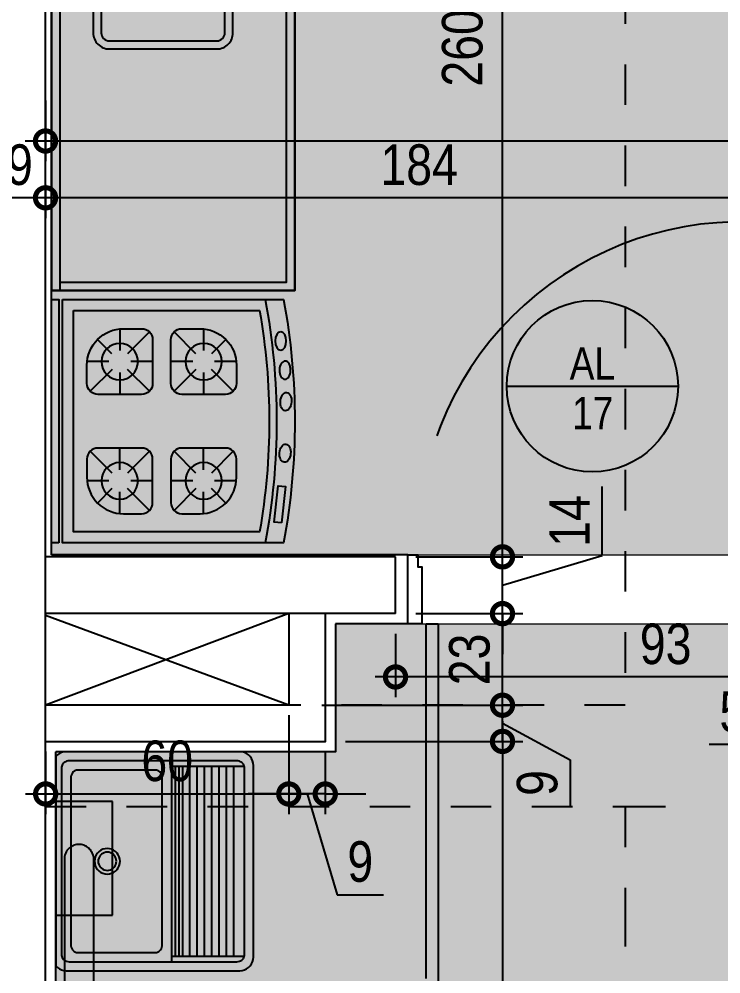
# Model space of a CAD drawing. Header units: metres. Extents: x -23 to 570, y -54 to 184.
# Drawn here: x 25.635 to 27.367, y -1.323 to 1.031 of the extents above; entities that cross this region are included whole.
import ezdxf
from ezdxf.enums import TextEntityAlignment as Align

# ---------------------------------------------------------------- set-up
doc = ezdxf.new("R2010")
doc.units = ezdxf.units.M
doc.header["$PDMODE"] = 35
doc.linetypes.add('DASHEDX2', pattern=[1.5, 1, -0.5])
doc.linetypes.add('PUC$0$DASHEDX2', pattern=[1.5, 1, -0.5])
for name, color, linetype in [('1', 232, 'DASHEDX2'), ('ARQ-DIM', 2, 'Continuous'), ('ARQ-SIM', 1, 'Continuous'), ('PUC$0$ARQ-ALV ACAB', 4, 'Continuous'), ('PUC$0$ARQ-ALV OSSO', 5, 'Continuous'), ('PUC$0$ARQ-CAX @ 1', 1, 'Continuous'), ('PUC$0$ARQ-HID', 7, 'Continuous'), ('PUC$0$ARQ-MOB', 7, 'Continuous'), ('PUC$0$ARQ-PRJ', 7, 'PUC$0$DASHEDX2'), ('PUC$0$ARQ-SIM', 1, 'Continuous')]:
    doc.layers.add(name, color=color, linetype=linetype)
doc.layers.add('PUC$0$ARQ-FORRO', color=9, linetype='Continuous', lineweight=5)
doc.styles.add('Adesa', font='ARIALN.TTF')
doc.dimstyles.new('ADESA 1-0050', dxfattribs={"dimtxt": 0.1, "dimasz": 0.1, "dimexe": 0.05, "dimexo": 0.05, "dimgap": 0.03, "dimtad": 1, "dimdec": 1, "dimlfac": 100, "dimzin": 12, "dimtxsty": 'Adesa', "dimblk": 'DOTSMALL', "dimcen": 1, "dimdle": 0.05, "dimclrd": 1, "dimclre": 1, "dimclrt": 256, "dimazin": 3, "dimtm": 1e-09, "dimtfac": 1, "dimtdec": 1, "dimtmove": 1, "dimatfit": 0, "dimldrblk": 'DOTSMALL', "dimfxl": 0.8, "dimtvp": 2, "dimtolj": 1, "dimtzin": 0, "dimarcsym": 0})

# ---------------------------------------------------------------- blocks, each defined once
blk = doc.blocks.new('_DotSmall')
at = {"color": 0, "linetype": 'ByBlock', "const_width": 0.5}
blk.add_lwpolyline([(-0.0625, 0, 1), (0.0625, 0, 1)], format="xyb", close=True, dxfattribs=at)
blk = doc.blocks.new('*D203')
at = {"layer": 'ARQ-DIM', "color": 1, "lineweight": -2, "transparency": 16777216}
for p, q in [((27.4937, -0.485), (27.4937, -0.6411)), ((27.5437, -0.485), (27.5437, -0.6411)), ((27.4937, -0.5911), (27.3937, -0.5911)), ((27.5187, -0.5911), (27.4521, -0.7578)), ((27.5437, -0.5911), (27.4937, -0.5911)), ((27.5437, -0.5911), (27.4937, -0.5911)), ((27.5437, -0.5911), (27.6437, -0.5911)), ((27.4521, -0.7578), (27.3378, -0.7578))]:
    blk.add_line(p, q, dxfattribs=at)
at = {"layer": 'Defpoints', "color": 0, "transparency": 16777216}
for p in [(27.4937, -0.435, 0), (27.5437, -0.435), (27.4937, -0.5911)]:
    blk.add_point(p, dxfattribs=at)
at = {"layer": 'ARQ-DIM', "color": 1, "lineweight": -2, "transparency": 16777216, "xscale": 0.1, "yscale": 0.1, "zscale": 0.1}
blk.add_blockref('_DotSmall', (27.4937, -0.5911), dxfattribs=at)
at = {"layer": 'ARQ-DIM', "color": 1, "lineweight": -2, "transparency": 16777216, "xscale": 0.1, "yscale": 0.1, "zscale": 0.1, "rotation": 180}
blk.add_blockref('_DotSmall', (27.5437, -0.5911), dxfattribs=at)
at = {"layer": 'ARQ-DIM', "transparency": 16777216, "insert": (27.3949, -0.6769), "char_height": 0.1, "attachment_point": 5, "style": 'Adesa'}
blk.add_mtext('\\A1;5', dxfattribs=at)
blk = doc.blocks.new('*D204')
at = {"layer": 'ARQ-DIM', "color": 1, "lineweight": -2, "transparency": 16777216}
for p, q in [((26.5637, -0.485), (26.5637, -0.6411)), ((27.4937, -0.485), (27.4937, -0.6411)), ((27.5437, -0.5911), (26.5137, -0.5911))]:
    blk.add_line(p, q, dxfattribs=at)
at = {"layer": 'Defpoints', "color": 0, "transparency": 16777216}
for p in [(26.5637, -0.435, 0), (27.4937, -0.435, 0), (26.5637, -0.5911)]:
    blk.add_point(p, dxfattribs=at)
at = {"layer": 'ARQ-DIM', "color": 1, "lineweight": -2, "transparency": 16777216, "xscale": 0.1, "yscale": 0.1, "zscale": 0.1, "rotation": 180}
blk.add_blockref('_DotSmall', (26.5637, -0.5911), dxfattribs=at)
at = {"layer": 'ARQ-DIM', "color": 1, "lineweight": -2, "transparency": 16777216, "xscale": 0.1, "yscale": 0.1, "zscale": 0.1}
blk.add_blockref('_DotSmall', (27.4937, -0.5911), dxfattribs=at)
at = {"layer": 'ARQ-DIM', "transparency": 16777216, "insert": (27.2302, -0.51), "char_height": 0.1, "attachment_point": 5, "style": 'Adesa'}
blk.add_mtext('\\A1;93', dxfattribs=at)
blk = doc.blocks.new('*D227')
at = {"layer": 'ARQ-DIM', "color": 1, "lineweight": -2, "transparency": 16777216}
for p, q in [((26.8276, -0.3449), (26.8276, 2.36)), ((26.6512, 2.31), (26.8776, 2.31)), ((26.6137, -0.2949), (26.8776, -0.2949))]:
    blk.add_line(p, q, dxfattribs=at)
at = {"layer": 'Defpoints', "color": 0, "transparency": 16777216}
for p in [(26.6012, 2.31, 0), (26.8276, 2.31), (26.5637, -0.2949, -0.0001)]:
    blk.add_point(p, dxfattribs=at)
at = {"layer": 'ARQ-DIM', "color": 1, "lineweight": -2, "transparency": 16777216, "xscale": 0.1, "yscale": 0.1, "zscale": 0.1}
for p, rotation in [((26.8276, 2.31), 90), ((26.8276, -0.2949), 270)]:
    blk.add_blockref('_DotSmall', p, dxfattribs=dict(at, rotation=rotation))
at = {"layer": 'ARQ-DIM', "transparency": 16777216, "insert": (26.7375, 1.0075), "char_height": 0.1, "attachment_point": 5, "rotation": 90, "style": 'Adesa'}
blk.add_mtext('\\A1;260,5', dxfattribs=at)
blk = doc.blocks.new('*D228')
at = {"layer": 'ARQ-DIM', "color": 1, "lineweight": -2, "transparency": 16777216}
for p, q in [((27.0732, -0.2913), (27.0732, -0.1218)), ((26.8276, -0.295), (26.8276, -0.195)), ((26.6319, -0.295), (26.8776, -0.295)), ((26.8276, -0.365), (27.0732, -0.2913)), ((26.8276, -0.4349), (26.8276, -0.295)), ((26.8276, -0.4349), (26.8276, -0.295)), ((26.6137, -0.4349), (26.8776, -0.4349)), ((26.8276, -0.4349), (26.8276, -0.5349))]:
    blk.add_line(p, q, dxfattribs=at)
at = {"layer": 'Defpoints', "color": 0, "transparency": 16777216}
for p in [(26.5819, -0.295, 0.0001), (26.8276, -0.295), (26.5637, -0.4349, 0)]:
    blk.add_point(p, dxfattribs=at)
at = {"layer": 'ARQ-DIM', "color": 1, "lineweight": -2, "transparency": 16777216, "xscale": 0.1, "yscale": 0.1, "zscale": 0.1}
for p, rotation in [((26.8276, -0.295), 270), ((26.8276, -0.4349), 90)]:
    blk.add_blockref('_DotSmall', p, dxfattribs=dict(at, rotation=rotation))
at = {"layer": 'ARQ-DIM', "transparency": 16777216, "insert": (26.993, -0.2065), "char_height": 0.1, "attachment_point": 5, "rotation": 90, "style": 'Adesa'}
blk.add_mtext('\\A1;14', dxfattribs=at)
blk = doc.blocks.new('*D229')
at = {"layer": 'ARQ-DIM', "color": 1, "lineweight": -2, "transparency": 16777216}
for p, q in [((26.8276, -0.7108), (26.8276, -0.385)), ((26.6319, -0.435), (26.8776, -0.435)), ((26.3821, -0.6608), (26.8776, -0.6608))]:
    blk.add_line(p, q, dxfattribs=at)
at = {"layer": 'Defpoints', "color": 0, "transparency": 16777216}
for p in [(26.5819, -0.435, 0), (26.8276, -0.435), (26.3321, -0.6608)]:
    blk.add_point(p, dxfattribs=at)
at = {"layer": 'ARQ-DIM', "color": 1, "lineweight": -2, "transparency": 16777216, "xscale": 0.1, "yscale": 0.1, "zscale": 0.1}
for p, rotation in [((26.8276, -0.435), 90), ((26.8276, -0.6608), 270)]:
    blk.add_blockref('_DotSmall', p, dxfattribs=dict(at, rotation=rotation))
at = {"layer": 'ARQ-DIM', "transparency": 16777216, "insert": (26.7465, -0.5479), "char_height": 0.1, "attachment_point": 5, "rotation": 90, "style": 'Adesa'}
blk.add_mtext('\\A1;23', dxfattribs=at)
blk = doc.blocks.new('*D230')
at = {"layer": 'ARQ-DIM', "color": 1, "lineweight": -2, "transparency": 16777216}
for p, q in [((26.8276, -0.6608), (26.8276, -0.5608)), ((26.5121, -0.6608), (26.8776, -0.6608)), ((26.8276, -0.7499), (26.8276, -0.6608)), ((26.8276, -0.7499), (26.8276, -0.6608)), ((26.8276, -0.7053), (26.9947, -0.7954)), ((26.4403, -0.7499), (26.8776, -0.7499)), ((26.8276, -0.7499), (26.8276, -0.8499)), ((26.9947, -0.7954), (26.9947, -0.9093))]:
    blk.add_line(p, q, dxfattribs=at)
at = {"layer": 'Defpoints', "color": 0, "transparency": 16777216}
for p in [(26.4621, -0.6608), (26.8276, -0.6608), (26.3903, -0.7499, 0)]:
    blk.add_point(p, dxfattribs=at)
at = {"layer": 'ARQ-DIM', "color": 1, "lineweight": -2, "transparency": 16777216, "xscale": 0.1, "yscale": 0.1, "zscale": 0.1}
for p, rotation in [((26.8276, -0.6608), 270), ((26.8276, -0.7499), 90)]:
    blk.add_blockref('_DotSmall', p, dxfattribs=dict(at, rotation=rotation))
at = {"layer": 'ARQ-DIM', "transparency": 16777216, "insert": (26.9136, -0.8524), "char_height": 0.1, "attachment_point": 5, "rotation": 90, "style": 'Adesa'}
blk.add_mtext('\\A1;9', dxfattribs=at)
blk = doc.blocks.new('*D231')
at = {"layer": 'ARQ-DIM', "color": 1, "lineweight": -2, "transparency": 16777216}
for p, q in [((26.8276, -0.6999), (26.8276, -2.91)), ((26.4403, -0.7499), (26.8776, -0.7499)), ((26.628, -2.86), (26.8776, -2.86))]:
    blk.add_line(p, q, dxfattribs=at)
at = {"layer": 'Defpoints', "color": 0, "transparency": 16777216}
for p in [(26.3903, -0.7499, 0), (26.578, -2.86, 0), (26.8276, -2.86)]:
    blk.add_point(p, dxfattribs=at)
at = {"layer": 'ARQ-DIM', "color": 1, "lineweight": -2, "transparency": 16777216, "xscale": 0.1, "yscale": 0.1, "zscale": 0.1}
for p, rotation in [((26.8276, -0.7499), 90), ((26.8276, -2.86), 270)]:
    blk.add_blockref('_DotSmall', p, dxfattribs=dict(at, rotation=rotation))
at = {"layer": 'ARQ-DIM', "transparency": 16777216, "insert": (26.7474, -1.805), "char_height": 0.1, "attachment_point": 5, "rotation": 90, "style": 'Adesa'}
blk.add_mtext('\\A1;211', dxfattribs=at)
blk = doc.blocks.new('*D233')
at = {"layer": 'ARQ-DIM', "color": 1, "lineweight": -2, "transparency": 16777216}
for p, q in [((26.3003, -0.6849), (26.3003, -0.9295)), ((25.7003, -0.7749), (25.7003, -0.9295)), ((25.6503, -0.8795), (26.3503, -0.8795))]:
    blk.add_line(p, q, dxfattribs=at)
at = {"layer": 'Defpoints', "color": 0, "transparency": 16777216}
for p in [(26.3003, -0.6349, 0), (25.7003, -0.7249, 0), (26.3003, -0.8795)]:
    blk.add_point(p, dxfattribs=at)
at = {"layer": 'ARQ-DIM', "color": 1, "lineweight": -2, "transparency": 16777216, "xscale": 0.1, "yscale": 0.1, "zscale": 0.1, "rotation": 180}
blk.add_blockref('_DotSmall', (25.7003, -0.8795), dxfattribs=at)
at = {"layer": 'ARQ-DIM', "color": 1, "lineweight": -2, "transparency": 16777216, "xscale": 0.1, "yscale": 0.1, "zscale": 0.1}
blk.add_blockref('_DotSmall', (26.3003, -0.8795), dxfattribs=at)
at = {"layer": 'ARQ-DIM', "transparency": 16777216, "insert": (26.0003, -0.7985), "char_height": 0.1, "attachment_point": 5, "style": 'Adesa'}
blk.add_mtext('\\A1;60', dxfattribs=at)
blk = doc.blocks.new('*D234')
at = {"layer": 'ARQ-DIM', "color": 1, "lineweight": -2, "transparency": 16777216}
for p, q in [((26.3003, -0.775), (26.3003, -0.9296)), ((26.3903, -0.775), (26.3903, -0.9296)), ((26.3003, -0.8796), (26.2003, -0.8796)), ((26.3903, -0.8796), (26.3003, -0.8796)), ((26.3903, -0.8796), (26.3003, -0.8796)), ((26.3453, -0.8796), (26.4197, -1.1278)), ((26.3903, -0.8796), (26.4903, -0.8796)), ((26.4197, -1.1278), (26.5337, -1.1278))]:
    blk.add_line(p, q, dxfattribs=at)
at = {"layer": 'Defpoints', "color": 0, "transparency": 16777216}
for p in [(26.3003, -0.725), (26.3903, -0.725, 0), (26.3003, -0.8796)]:
    blk.add_point(p, dxfattribs=at)
at = {"layer": 'ARQ-DIM', "color": 1, "lineweight": -2, "transparency": 16777216, "xscale": 0.1, "yscale": 0.1, "zscale": 0.1}
blk.add_blockref('_DotSmall', (26.3003, -0.8796), dxfattribs=at)
at = {"layer": 'ARQ-DIM', "color": 1, "lineweight": -2, "transparency": 16777216, "xscale": 0.1, "yscale": 0.1, "zscale": 0.1, "rotation": 180}
blk.add_blockref('_DotSmall', (26.3903, -0.8796), dxfattribs=at)
at = {"layer": 'ARQ-DIM', "transparency": 16777216, "insert": (26.4767, -1.0467), "char_height": 0.1, "attachment_point": 5, "style": 'Adesa'}
blk.add_mtext('\\A1;9', dxfattribs=at)
blk = doc.blocks.new('*D235')
at = {"layer": 'ARQ-DIM', "color": 1, "lineweight": -2, "transparency": 16777216}
for p, q in [((25.7, 0.6222), (25.7, 0.5402)), ((27.5437, 0.6223), (27.5437, 0.5402)), ((27.5937, 0.5902), (25.65, 0.5902))]:
    blk.add_line(p, q, dxfattribs=at)
at = {"layer": 'Defpoints', "color": 0, "transparency": 16777216}
for p in [(25.7, 0.6722, 0), (27.5437, 0.6723, 0), (25.7, 0.5902)]:
    blk.add_point(p, dxfattribs=at)
at = {"layer": 'ARQ-DIM', "color": 1, "lineweight": -2, "transparency": 16777216, "xscale": 0.1, "yscale": 0.1, "zscale": 0.1, "rotation": 180}
blk.add_blockref('_DotSmall', (25.7, 0.5902), dxfattribs=at)
at = {"layer": 'ARQ-DIM', "color": 1, "lineweight": -2, "transparency": 16777216, "xscale": 0.1, "yscale": 0.1, "zscale": 0.1}
blk.add_blockref('_DotSmall', (27.5437, 0.5902), dxfattribs=at)
at = {"layer": 'ARQ-DIM', "transparency": 16777216, "insert": (26.6219, 0.6712), "char_height": 0.1, "attachment_point": 5, "style": 'Adesa'}
blk.add_mtext('\\A1;184', dxfattribs=at)
blk = doc.blocks.new('*D236')
at = {"layer": 'ARQ-DIM', "color": 1, "lineweight": -2, "transparency": 16777216}
for p, q in [((25.51, 0.6222), (25.51, 0.5402)), ((25.7, 0.6222), (25.7, 0.5402)), ((25.75, 0.5902), (25.46, 0.5902))]:
    blk.add_line(p, q, dxfattribs=at)
at = {"layer": 'Defpoints', "color": 0, "transparency": 16777216}
for p in [(25.51, 0.6722, 0), (25.7, 0.6722, 0), (25.51, 0.5902)]:
    blk.add_point(p, dxfattribs=at)
at = {"layer": 'ARQ-DIM', "color": 1, "lineweight": -2, "transparency": 16777216, "xscale": 0.1, "yscale": 0.1, "zscale": 0.1, "rotation": 180}
blk.add_blockref('_DotSmall', (25.51, 0.5902), dxfattribs=at)
at = {"layer": 'ARQ-DIM', "color": 1, "lineweight": -2, "transparency": 16777216, "xscale": 0.1, "yscale": 0.1, "zscale": 0.1}
blk.add_blockref('_DotSmall', (25.7, 0.5902), dxfattribs=at)
at = {"layer": 'ARQ-DIM', "transparency": 16777216, "insert": (25.605, 0.6712), "char_height": 0.1, "attachment_point": 5, "style": 'Adesa'}
blk.add_mtext('\\A1;19', dxfattribs=at)
blk = doc.blocks.new('*D760')
at = {"layer": 'ARQ-DIM', "color": 1, "lineweight": -2, "transparency": 16777216}
for p, q in [((25.7, 0.8301), (25.7, 0.6802)), ((30.75, 0.8301), (30.75, 0.6802)), ((30.8, 0.7302), (25.65, 0.7302))]:
    blk.add_line(p, q, dxfattribs=at)
at = {"layer": 'Defpoints', "color": 0, "transparency": 16777216}
for p in [(25.7, 0.8801, 0), (30.75, 0.8801, 0), (25.7, 0.7302)]:
    blk.add_point(p, dxfattribs=at)
at = {"layer": 'ARQ-DIM', "color": 1, "lineweight": -2, "transparency": 16777216, "xscale": 0.1, "yscale": 0.1, "zscale": 0.1, "rotation": 180}
blk.add_blockref('_DotSmall', (25.7, 0.7302), dxfattribs=at)
at = {"layer": 'ARQ-DIM', "color": 1, "lineweight": -2, "transparency": 16777216, "xscale": 0.1, "yscale": 0.1, "zscale": 0.1}
blk.add_blockref('_DotSmall', (30.75, 0.7302), dxfattribs=at)
at = {"layer": 'ARQ-DIM', "transparency": 16777216, "insert": (28.225, 0.8113), "char_height": 0.1, "attachment_point": 5, "style": 'Adesa'}
blk.add_mtext('\\A1;505', dxfattribs=at)
blk = doc.blocks.new('TIPO COTA$0$Chamada_planta')
at = {"layer": 'ARQ-SIM'}
blk.add_line((-1.409, 0), (1.409, 0), dxfattribs=at)
blk.add_circle((0, 0), 1.409, dxfattribs=at)
at = {"layer": 'ARQ-SIM', "color": 2, "style": 'Adesa'}
for tag, p in [('NUMERO', (0, 0.234)), ('C.D.', (0, -0.272))]:
    blk.add_attdef(tag, text='', height=0.5, dxfattribs=at).set_placement(p, align=Align.MIDDLE_CENTER)
blk = doc.blocks.new('PUC$0$ARQ-HID-TANQUE')
for p, q in [((-0.2621, -0.0041), (-0.258, 0)), ((-0.258, 0), (0.258, 0)), ((0.258, 0), (0.2621, -0.0041)), ((-0.27, -0.0258), (-0.2695, -0.0199)), ((-0.2695, -0.0199), (-0.268, -0.0143)), ((-0.268, -0.0143), (-0.2655, -0.009)), ((-0.2655, -0.009), (-0.2621, -0.0041)), ((-0.2454, -0.0237), (-0.2439, -0.0211)), ((-0.2439, -0.0211), (-0.242, -0.0189)), ((-0.242, -0.0189), (-0.2398, -0.0171)), ((-0.2398, -0.0171), (-0.2373, -0.0157)), ((-0.2373, -0.0157), (-0.2347, -0.0149)), ((-0.2347, -0.0149), (-0.232, -0.0146)), ((-0.232, -0.0146), (0.232, -0.0146)), ((0.232, -0.0146), (0.2347, -0.0149)), ((0.2347, -0.0149), (0.2373, -0.0157)), ((0.2373, -0.0157), (0.2398, -0.0171)), ((0.2398, -0.0171), (0.242, -0.0189)), ((0.242, -0.0189), (0.2439, -0.0211)), ((0.2439, -0.0211), (0.2454, -0.0237)), ((0.2621, -0.0041), (0.2655, -0.009)), ((0.2655, -0.009), (0.268, -0.0143)), ((0.268, -0.0143), (0.2695, -0.0199)), ((0.2695, -0.0199), (0.27, -0.0258)), ((-0.27, -0.0258), (-0.27, -0.0258)), ((-0.27, -0.4542), (-0.27, -0.0258)), ((-0.2475, -0.0328), (-0.2473, -0.0297)), ((-0.2475, -0.0328), (-0.2475, -0.0328)), ((-0.2475, -0.4472), (-0.2475, -0.0328)), ((-0.2473, -0.0297), (-0.2466, -0.0266)), ((-0.2466, -0.0266), (-0.2454, -0.0237)), ((0.2454, -0.0237), (0.2466, -0.0266)), ((0.2466, -0.0266), (0.2473, -0.0297)), ((0.2473, -0.0297), (0.2475, -0.0328)), ((0.2475, -0.0328), (0.2475, -0.4472)), ((0.27, -0.0258), (0.27, -0.4542)), ((-0.234, -0.2854), (0.234, -0.2854)), ((-0.2473, -0.4504), (-0.2475, -0.4472)), ((0.2475, -0.4472), (0.2473, -0.4504)), ((-0.2695, -0.4601), (-0.27, -0.4542)), ((-0.268, -0.4657), (-0.2695, -0.4601)), ((-0.2655, -0.4711), (-0.268, -0.4657)), ((-0.2466, -0.4534), (-0.2473, -0.4504)), ((-0.2454, -0.4563), (-0.2466, -0.4534)), ((-0.2439, -0.4589), (-0.2454, -0.4563)), ((-0.242, -0.4611), (-0.2439, -0.4589)), ((-0.2398, -0.463), (-0.242, -0.4611)), ((-0.2373, -0.4643), (-0.2398, -0.463)), ((-0.2347, -0.4651), (-0.2373, -0.4643)), ((-0.232, -0.4654), (-0.2347, -0.4651)), ((0.232, -0.4654), (-0.232, -0.4654)), ((0.2347, -0.4651), (0.232, -0.4654)), ((0.2373, -0.4643), (0.2347, -0.4651)), ((0.2398, -0.463), (0.2373, -0.4643)), ((0.242, -0.4611), (0.2398, -0.463)), ((0.2439, -0.4589), (0.242, -0.4611)), ((0.2454, -0.4563), (0.2439, -0.4589)), ((0.2466, -0.4534), (0.2454, -0.4563)), ((0.2473, -0.4504), (0.2466, -0.4534)), ((0.268, -0.4657), (0.2655, -0.4711)), ((0.2695, -0.4601), (0.268, -0.4657)), ((0.27, -0.4542), (0.2695, -0.4601)), ((-0.2621, -0.4759), (-0.2655, -0.4711)), ((-0.258, -0.48), (-0.2621, -0.4759)), ((-0.2532, -0.4834), (-0.258, -0.48)), ((-0.2479, -0.4859), (-0.2532, -0.4834)), ((-0.2422, -0.4874), (-0.2479, -0.4859)), ((-0.2364, -0.4879), (-0.2422, -0.4874)), ((0.2364, -0.4879), (-0.2364, -0.4879)), ((0.2422, -0.4874), (0.2364, -0.4879)), ((0.2479, -0.4859), (0.2422, -0.4874)), ((0.2532, -0.4834), (0.2479, -0.4859)), ((0.258, -0.48), (0.2532, -0.4834)), ((0.2621, -0.4759), (0.258, -0.48)), ((0.2655, -0.4711), (0.2621, -0.4759))]:
    blk.add_line(p, q)
at = {"color": 7}
for p, q in [((-0.2238, -0.0485), (-0.2223, -0.0458)), ((-0.2223, -0.0458), (-0.2203, -0.0433)), ((-0.2203, -0.0433), (-0.2179, -0.0412)), ((-0.2179, -0.0412), (-0.215, -0.0394)), ((-0.215, -0.0394), (-0.2118, -0.0382)), ((-0.2118, -0.0382), (-0.2085, -0.0374)), ((-0.2085, -0.0374), (-0.205, -0.0371)), ((-0.205, -0.0371), (0.205, -0.0371)), ((0.205, -0.0371), (0.2085, -0.0374)), ((0.2085, -0.0374), (0.2118, -0.0382)), ((0.2118, -0.0382), (0.215, -0.0394)), ((0.215, -0.0394), (0.2179, -0.0412)), ((0.2179, -0.0412), (0.2203, -0.0433)), ((0.2203, -0.0433), (0.2223, -0.0458)), ((0.2223, -0.0458), (0.2238, -0.0485)), ((-0.225, -0.0544), (-0.2247, -0.0514)), ((-0.225, -0.0544), (-0.225, -0.0544)), ((-0.225, -0.2456), (-0.225, -0.0544)), ((-0.2247, -0.0514), (-0.2238, -0.0485)), ((0.2238, -0.0485), (0.2247, -0.0514)), ((0.2247, -0.0514), (0.225, -0.0544)), ((0.225, -0.0544), (0.225, -0.2456)), ((-0.031, -0.1217), (-0.0296, -0.1164)), ((-0.0296, -0.1164), (-0.0273, -0.1114)), ((-0.0273, -0.1114), (-0.0241, -0.1069)), ((-0.0241, -0.1069), (-0.0202, -0.103)), ((-0.0211, -0.1194), (-0.0195, -0.1159)), ((-0.0202, -0.103), (-0.0158, -0.0999)), ((-0.0195, -0.1159), (-0.0172, -0.1127)), ((-0.0172, -0.1127), (-0.0145, -0.1099)), ((-0.0158, -0.0999), (-0.0108, -0.0975)), ((-0.0145, -0.1099), (-0.0113, -0.1076)), ((-0.0113, -0.1076), (-0.0077, -0.106)), ((-0.0108, -0.0975), (-0.0055, -0.0961)), ((-0.0077, -0.106), (-0.0039, -0.105)), ((-0.0055, -0.0961), (0, -0.0956)), ((-0.0039, -0.105), (0, -0.1046)), ((0, -0.0956), (0.0055, -0.0961)), ((0, -0.1046), (0.0039, -0.105)), ((0.0039, -0.105), (0.0077, -0.106)), ((0.0055, -0.0961), (0.0108, -0.0975)), ((0.0077, -0.106), (0.0113, -0.1076)), ((0.0108, -0.0975), (0.0158, -0.0999)), ((0.0113, -0.1076), (0.0145, -0.1099)), ((0.0145, -0.1099), (0.0172, -0.1127)), ((0.0158, -0.0999), (0.0202, -0.103)), ((0.0172, -0.1127), (0.0195, -0.1159)), ((0.0195, -0.1159), (0.0211, -0.1194)), ((0.0202, -0.103), (0.0241, -0.1069)), ((0.0241, -0.1069), (0.0273, -0.1114)), ((0.0273, -0.1114), (0.0296, -0.1164)), ((0.0296, -0.1164), (0.031, -0.1217)), ((-0.0315, -0.1271), (-0.031, -0.1217)), ((-0.031, -0.1326), (-0.0315, -0.1271)), ((-0.0296, -0.1379), (-0.031, -0.1326)), ((-0.0273, -0.1429), (-0.0296, -0.1379)), ((-0.0225, -0.1271), (-0.0222, -0.1232)), ((-0.0222, -0.131), (-0.0225, -0.1271)), ((-0.0222, -0.1232), (-0.0211, -0.1194)), ((-0.0211, -0.1348), (-0.0222, -0.131)), ((-0.0195, -0.1384), (-0.0211, -0.1348)), ((-0.0172, -0.1416), (-0.0195, -0.1384)), ((0.0195, -0.1384), (0.0172, -0.1416)), ((0.0211, -0.1348), (0.0195, -0.1384)), ((0.0211, -0.1194), (0.0222, -0.1232)), ((0.0222, -0.131), (0.0211, -0.1348)), ((0.0222, -0.1232), (0.0225, -0.1271)), ((0.0225, -0.1271), (0.0222, -0.131)), ((0.0296, -0.1379), (0.0273, -0.1429)), ((0.031, -0.1326), (0.0296, -0.1379)), ((0.031, -0.1217), (0.0315, -0.1271)), ((0.0315, -0.1271), (0.031, -0.1326)), ((-0.0241, -0.1474), (-0.0273, -0.1429)), ((-0.0202, -0.1513), (-0.0241, -0.1474)), ((-0.0158, -0.1544), (-0.0202, -0.1513)), ((-0.0145, -0.1444), (-0.0172, -0.1416)), ((-0.0108, -0.1567), (-0.0158, -0.1544)), ((-0.0113, -0.1466), (-0.0145, -0.1444)), ((-0.0077, -0.1483), (-0.0113, -0.1466)), ((-0.0055, -0.1582), (-0.0108, -0.1567)), ((-0.0039, -0.1493), (-0.0077, -0.1483)), ((0, -0.1586), (-0.0055, -0.1582)), ((0, -0.1496), (-0.0039, -0.1493)), ((0.0039, -0.1493), (0, -0.1496)), ((0.0055, -0.1582), (0, -0.1586)), ((0.0077, -0.1483), (0.0039, -0.1493)), ((0.0108, -0.1567), (0.0055, -0.1582)), ((0.0113, -0.1466), (0.0077, -0.1483)), ((0.0158, -0.1544), (0.0108, -0.1567)), ((0.0145, -0.1444), (0.0113, -0.1466)), ((0.0172, -0.1416), (0.0145, -0.1444)), ((0.0202, -0.1513), (0.0158, -0.1544)), ((0.0241, -0.1474), (0.0202, -0.1513)), ((0.0273, -0.1429), (0.0241, -0.1474)), ((-0.2247, -0.2486), (-0.225, -0.2456)), ((-0.2238, -0.2515), (-0.2247, -0.2486)), ((-0.2223, -0.2542), (-0.2238, -0.2515)), ((-0.2203, -0.2567), (-0.2223, -0.2542)), ((-0.2179, -0.2588), (-0.2203, -0.2567)), ((-0.215, -0.2606), (-0.2179, -0.2588)), ((0.2179, -0.2588), (0.215, -0.2606)), ((0.2203, -0.2567), (0.2179, -0.2588)), ((0.2223, -0.2542), (0.2203, -0.2567)), ((0.2238, -0.2515), (0.2223, -0.2542)), ((0.2247, -0.2486), (0.2238, -0.2515)), ((0.225, -0.2456), (0.2247, -0.2486)), ((-0.2118, -0.2618), (-0.215, -0.2606)), ((-0.2085, -0.2626), (-0.2118, -0.2618)), ((-0.205, -0.2629), (-0.2085, -0.2626)), ((0.205, -0.2629), (-0.205, -0.2629)), ((0.2085, -0.2626), (0.205, -0.2629)), ((0.2118, -0.2618), (0.2085, -0.2626)), ((0.215, -0.2606), (0.2118, -0.2618)), ((-0.2475, -0.2854), (0.2475, -0.2854)), ((-0.234, -0.4654), (-0.234, -0.2854)), ((-0.234, -0.2944), (0.234, -0.2944)), ((-0.234, -0.2944), (0.234, -0.2944)), ((-0.234, -0.3034), (0.234, -0.3034)), ((0.234, -0.2854), (0.234, -0.4654)), ((-0.234, -0.3124), (0.234, -0.3124)), ((-0.234, -0.3304), (0.234, -0.3304)), ((-0.234, -0.3484), (0.234, -0.3484)), ((-0.234, -0.3664), (0.234, -0.3664)), ((-0.234, -0.3844), (0.234, -0.3844)), ((-0.234, -0.4024), (0.234, -0.4024)), ((-0.234, -0.4204), (0.234, -0.4204)), ((-0.234, -0.4384), (0.234, -0.4384))]:
    blk.add_line(p, q, dxfattribs=at)
blk = doc.blocks.new('PUC$0$00002ITA-AIT-PR-008-BSE-PLA-TIP-R00$0$Cuba 1')
blk.add_line((0.205, 0.305), (0.205, 0.04))
for points in [[(0.165, 0, 0.414214), (0.205, 0.04), (0.205, 0.305, 0.414214), (0.165, 0.345), (-0.165, 0.345, 0.414214), (-0.205, 0.305), (-0.205, 0.04, 0.414214), (-0.165, 0)], [(-0.165, 0.02), (0.165, 0.02, 0.414214), (0.185, 0.04), (0.185, 0.305, 0.414214), (0.165, 0.325), (-0.165, 0.325, 0.414214), (-0.185, 0.305), (-0.185, 0.04, 0.414214)]]:
    blk.add_lwpolyline(points, format="xyb", close=True)
for radius in [0.0337, 0.0237]:
    blk.add_circle((0, 0.1725), radius)
blk = doc.blocks.new('*U2449')
at = {"linetype": 'Continuous'}
blk.add_lwpolyline([(0, 0), (0, 0.6), (-1.2, 0.6), (-1.2, 0)], dxfattribs=at)
at = {"lineweight": -2}
for points in [[(-1.2, 0), (-1.2, 0.6), (0, 0.6), (0, 0)], [(-1.18, 0.02), (-1.18, 0.58), (-0.02, 0.58), (-0.02, 0.02)], [(0, 0.02), (-1.2, 0.02)], [(0, 0), (-1.2, 0)]]:
    blk.add_lwpolyline(points, dxfattribs=at)
at = {"lineweight": -2, "extrusion": (0, 0, -1), "zscale": -1, "rotation": 180}
blk.add_blockref('PUC$0$00002ITA-AIT-PR-008-BSE-PLA-TIP-R00$0$Cuba 1', (0.4, 0.4475), dxfattribs=at)
blk = doc.blocks.new('*U2414')
for points in [[(0, 0), (0, 0.8204), (-0.03, 0.8204), (-0.03, 0)], [(0.025, 0), (0, 0), (0, -0.03), (-0.01, -0.03), (-0.01, -0.17), (0.025, -0.17), (0.025, 0)], [(-0.845, 0), (-0.82, 0), (-0.82, -0.03), (-0.81, -0.03), (-0.81, -0.17), (-0.845, -0.17), (-0.845, 0)]]:
    blk.add_lwpolyline(points, close=True)
at = {"layer": 'PUC$0$ARQ-PRJ'}
blk.add_arc((-0.0237, 0.0242), 0.7967, 88.2987, 181.7401, dxfattribs=at)
blk = doc.blocks.new('PUC$0$A$C7cb482e1')
at = {"layer": 'PUC$0$ARQ-PRJ'}
for p, q in [((-0.1098, -0.2708, 0), (-0.1098, 1.8451, 0)), ((-0.0389, -0.2708, 0), (-0.0389, 1.8451, 0))]:
    blk.add_line(p, q, dxfattribs=at)
at = {"layer": 'PUC$0$ARQ-PRJ', "elevation": 0}
for points in [[(-0.1133, 1.8451), (-0.0333, 1.8451)], [(-0.1571, -0.4064), (-0.0171, -0.4064), (-0.0171, -0.1264), (-0.1571, -0.1264), (-0.1571, -0.4064)]]:
    blk.add_lwpolyline(points, dxfattribs=at)
at = {"layer": 'PUC$0$ARQ-PRJ'}
for centre, radius, start, end in [((-0.0733, 1.8451, 0), 0.04, 360, 180), ((-0.0743, -0.2651, 0), 0.0359, 189.055, 350.945)]:
    blk.add_arc(centre, radius, start, end, dxfattribs=at)
blk = doc.blocks.new('PUC$0$planta tipo 5 puc')
at = {"layer": 'PUC$0$ARQ-ALV ACAB'}
for p, q in [((-34.9479, 0.46, -0.0001), (-35.1264, 0.46, 0)), ((-34.9479, 0.46, 0), (-34.9479, 0.29, 0)), ((-34.9479, 0.29, -0.0001), (-35.8267, 0.29, 0))]:
    blk.add_line(p, q, dxfattribs=at)
at = {"layer": 'PUC$0$ARQ-ALV ACAB', "elevation": 0}
for points in [[(-35.8167, 2.8343), (-35.8164, 0.7758)], [(-35.1264, 0.46), (-35.1264, 0.7758), (-35.8164, 0.7758)], [(-35.8267, 0.29), (-35.8267, -2.305), (-34.9354, -2.305), (-34.9354, -2.6405), (-35.0854, -2.6405), (-35.0854, -2.455), (-35.8367, -2.455)]]:
    blk.add_lwpolyline(points, dxfattribs=at)
at = {"layer": 'PUC$0$ARQ-ALV OSSO'}
for p, q in [((-34.9779, 0.435, -0.0001), (-35.8414, 0.435, 0)), ((-34.9779, 0.435, 0), (-34.9779, 0.295, 0)), ((-34.9779, 0.295, -0.0001), (-35.8414, 0.295, 0)), ((-34.9529, 0.29, 0), (-34.9529, 0.29, 0))]:
    blk.add_line(p, q, dxfattribs=at)
at = {"layer": 'PUC$0$ARQ-ALV OSSO', "elevation": 0}
for points in [[(-35.8417, 2.8593), (-35.8417, -1.49)], [(-35.1514, 0.435), (-35.1514, 0.7508), (-35.8414, 0.7508)], [(-35.2414, 0.435), (-35.2414, 0.6608), (-35.8414, 0.6608)]]:
    blk.add_lwpolyline(points, dxfattribs=at)
at = {"layer": 'PUC$0$ARQ-PRJ', "elevation": 0}
blk.add_lwpolyline([(-34.8728, 2.8343), (-34.9028, 2.8343), (-34.9028, 0.46), (-34.8728, 0.46)], close=True, dxfattribs=at)
at = {"layer": 'PUC$0$ARQ-SIM', "elevation": 0}
for points in [[(-35.2414, 0.6608), (-35.8414, 0.44)], [(-35.2414, 0.435), (-35.8414, 0.6608)]]:
    blk.add_lwpolyline(points, dxfattribs=at)
at = {"xscale": -1}
blk.add_blockref('PUC$0$A$C7cb482e1', (-35.8335, 1.3048, 0), dxfattribs=at)
at = {"layer": 'PUC$0$ARQ-CAX @ 1', "xscale": -1, "rotation": 180}
blk.add_blockref('*U2414', (-34.1029, 0.29, 0), dxfattribs=at)
at = {"layer": 'PUC$0$ARQ-HID', "extrusion": (0, 0, -1)}
for name, p, xscale, zscale, rotation in [('PUC$0$ARQ-HID-TANQUE', (35.8165, 1.0456), -1, -1, 270), ('*U2449', (35.8267, -1.562, 0), -1.000000000000007, -1.000000000000007, 90)]:
    blk.add_blockref(name, p, dxfattribs=dict(at, xscale=xscale, zscale=zscale, rotation=rotation))
blk = doc.blocks.new('PUC$0$ARQ-MOB-COZ FOG')
at = {"layer": 'PUC$0$ARQ-MOB'}
for p, q in [((-0.122, -0.1412), (-0.122, -0.0872)), ((0.172, -0.1412), (0.172, -0.0872)), ((-0.1411, -0.149), (-0.1766, -0.1135)), ((-0.1029, -0.1491), (-0.0489, -0.0951)), ((0.1529, -0.1491), (0.0989, -0.0951)), ((0.1911, -0.149), (0.2266, -0.1135)), ((-0.203, -0.1682), (-0.149, -0.1682)), ((-0.1951, -0.2413), (-0.1411, -0.1873)), ((-0.0489, -0.2412), (-0.1029, -0.1872)), ((-0.095, -0.1682), (-0.041, -0.1682)), ((0.145, -0.1682), (0.091, -0.1682)), ((0.0989, -0.2412), (0.1529, -0.1872)), ((0.2451, -0.2413), (0.1911, -0.1873)), ((0.253, -0.1682), (0.199, -0.1682)), ((-0.122, -0.2492), (-0.122, -0.1952)), ((0.172, -0.2492), (0.172, -0.1952)), ((-0.1411, -0.356), (-0.1951, -0.3021)), ((-0.122, -0.3482), (-0.122, -0.2942)), ((-0.1029, -0.3561), (-0.0489, -0.3021)), ((0.1529, -0.3561), (0.0989, -0.3021)), ((0.172, -0.3482), (0.172, -0.2942)), ((0.1911, -0.356), (0.2451, -0.3021)), ((-0.203, -0.3752), (-0.149, -0.3752)), ((-0.095, -0.3752), (-0.041, -0.3752)), ((0.145, -0.3752), (0.091, -0.3752)), ((0.253, -0.3752), (0.199, -0.3752)), ((-0.1766, -0.4298), (-0.1411, -0.3943)), ((-0.0489, -0.4482), (-0.1029, -0.3942)), ((0.0989, -0.4482), (0.1529, -0.3942)), ((0.2267, -0.4298), (0.1911, -0.3943)), ((-0.122, -0.4562), (-0.122, -0.4022)), ((0.172, -0.4562), (0.172, -0.4022))]:
    blk.add_line(p, q, dxfattribs=at)
for points in [[(0.325, -0.018), (0.325, 0), (-0.275, 0), (-0.275, -0.018)], [(0.2754, -0.5671), (0.2735, -0.5492), (0.184, -0.5589), (0.1859, -0.5768)]]:
    blk.add_lwpolyline(points, close=True, dxfattribs=at)
for points in [[(-0.275, -0.027), (-0.275, -0.5724, 0.092036), (0.325, -0.5724), (0.325, -0.027)], [(-0.248, -0.054), (-0.248, -0.5131, 0.087474), (0.298, -0.5131), (0.298, -0.054)], [(-0.041, -0.2222), (-0.041, -0.1142, 0.414214), (-0.068, -0.0872), (-0.113, -0.0872, 0.414214), (-0.203, -0.1772), (-0.203, -0.2222, 0.414214), (-0.176, -0.2492), (-0.068, -0.2492, 0.414214)], [(0.091, -0.2222), (0.091, -0.1142, -0.414214), (0.118, -0.0872), (0.163, -0.0872, -0.414214), (0.253, -0.1772), (0.253, -0.2222, -0.414214), (0.226, -0.2492), (0.118, -0.2492, -0.414214)], [(-0.041, -0.4292), (-0.041, -0.3212, 0.414214), (-0.068, -0.2942), (-0.176, -0.2942, 0.414214), (-0.203, -0.3212), (-0.203, -0.3662, 0.414214), (-0.113, -0.4562), (-0.068, -0.4562, 0.414214)], [(0.091, -0.4292), (0.091, -0.3212, -0.414214), (0.118, -0.2942), (0.226, -0.2942, -0.414214), (0.253, -0.3212), (0.253, -0.3662, -0.414214), (0.163, -0.4562), (0.118, -0.4562, -0.414214)]]:
    blk.add_lwpolyline(points, format="xyb", close=True, dxfattribs=at)
for centre in [(-0.122, -0.1682), (0.172, -0.1682), (-0.122, -0.3752), (0.172, -0.3752)]:
    blk.add_circle(centre, 0.045, dxfattribs=at)
blk.add_arc((0.025, 1.0824), 1.6374, 259.4425, 280.5575, dxfattribs=at)
for centre, major_axis in [((-0.1728, -0.5654), (0.0225, 0)), ((-0.1009, -0.576), (0.0225, 0.0004)), ((-0.0234, -0.5783), (0.0224, 0.0016)), ((0.1038, -0.5761), (0.0224, 0.002))]:
    blk.add_ellipse(centre, major_axis=major_axis, ratio=0.612901, start_param=3.141593, end_param=9.424778, dxfattribs=at)
blk = doc.blocks.new('PUC$0$layout puc 5')
at = {"layer": 'PUC$0$ARQ-MOB', "xscale": -1.000000000000001, "rotation": 90}
blk.add_blockref('PUC$0$ARQ-MOB-COZ FOG', (-10.65, 2.6495, 0), dxfattribs=at)
blk = doc.blocks.new('PUC$0$pl forro 5')
at = {"layer": 'PUC$0$ARQ-FORRO'}
h = blk.add_hatch(color=256, dxfattribs=at)
h.dxf.hatch_style = 1
h.paths.add_polyline_path([(1.9738, -0.9358), (5.03, -0.9358), (5.03, 3.85), (0.8912, 3.85), (0.8912, 2.595), (0, 2.595), (0, 0), (1.8238, 0), (1.8238, 0.9672), (1.9738, 0.9672)])
h = blk.add_hatch(color=256, dxfattribs=at)
h.dxf.hatch_style = 1
h.paths.add_polyline_path([(0.7003, -0.4858), (0.7003, -0.17), (1.8037, -0.17), (1.8037, -2.0101), (0.9539, -2.0101), (0.9539, -2.5443), (0.01, -2.5443), (0.01, -0.4858)])
h.paths.add_polyline_path([(4.0251, -2.0101), (1.8037, -2.0101), (1.8037, -1.1058), (4.0251, -1.1058)])
h.paths.add_polyline_path([(4.3903, -2.0147), (4.5701, -2.0147), (4.5701, -1.1058), (4.3903, -1.1058)])
h.paths.add_polyline_path([(0.0609, -1.344), (0.3109, -1.344), (0.3109, -1.644), (0.0609, -1.644)], flags=16)
at = {"layer": 'PUC$0$ARQ-FORRO', "elevation": 0}
for points in [[(1.9738, -0.9358), (5.03, -0.9358), (5.03, 3.85), (0.8912, 3.85), (0.8912, 2.595), (0, 2.595), (0, 0), (1.8238, 0), (1.8238, 0.9672), (1.9738, 0.9672)], [(0.7003, -0.4858), (0.7003, -0.17), (1.8037, -0.17), (1.8037, -2.0101), (0.9539, -2.0101), (0.9539, -2.5443), (0.01, -2.5443), (0.01, -0.4858)]]:
    blk.add_lwpolyline(points, close=True, dxfattribs=at)
blk = doc.blocks.new('PUC')
at = {"layer": 'PUC$0$ARQ-FORRO'}
blk.add_blockref('PUC$0$pl forro 5', (25.715, -0.2899, 0), dxfattribs=at)
at = {"layer": 'PUC$0$ARQ-HID', "xscale": -1, "rotation": 180}
blk.add_blockref('PUC$0$planta tipo 5 puc', (61.5417, 0.0001, 0), dxfattribs=at)
at = {"layer": 'PUC$0$ARQ-MOB', "color": 6}
blk.add_blockref('PUC$0$layout puc 5', (36.365, -2.5851, 0), dxfattribs=at)
blk = doc.blocks.new('est-lo-07-6sb-r00')
at = {"layer": '1'}
blk.add_line((2713.007338, -91.076524), (2724.007338, -91.076524), dxfattribs=at)
for points in [[(2713.007338, 171.925102), (2713.007338, -66.076524)], [(2570.003309, -66.076524), (2570.003309, 149.003526)], [(2713.007338, -66.076524), (2570.003309, -66.076524)], [(2570.003309, -199.999844), (2570.003309, -91.076524)], [(2570.003309, -91.076524), (2713.007338, -91.076524)], [(2713.007338, -91.076524), (2713.007338, -115.575275)], [(2713.007338, -115.575275), (2713.007338, -229.999844)]]:
    blk.add_lwpolyline(points, dxfattribs=at)

msp = doc.modelspace()

# ---------------------------------------------------------------- block references
msp.add_blockref('PUC', (0, 0))
at = {"linetype": 'Continuous', "xscale": 0.01, "yscale": 0.01, "zscale": 0.01}
msp.add_blockref('est-lo-07-6sb-r00', (0, 0), dxfattribs=at)
at = {"layer": 'ARQ-SIM'}
ref = msp.add_blockref('TIPO COTA$0$Chamada_planta', (27.0494, 0.1256, 0), dxfattribs=dict(at, xscale=0.15, yscale=0.15, zscale=0.15))
ref.add_attrib('NUMERO', 'AL', dxfattribs={"color": 2, "height": 0.08, "style": 'Adesa'}).set_placement((27.0494, 0.1819, 0), align=Align.MIDDLE_CENTER)
ref.add_attrib('C.D.', '17', dxfattribs={"color": 2, "height": 0.08, "style": 'Adesa'}).set_placement((27.0502, 0.0595, 0), align=Align.MIDDLE_CENTER)

# ---------------------------------------------------------------- dimensions: what is measured, and where the dimension line sits
at = {"layer": 'ARQ-DIM'}
for base, p1, p2, angle, picture, middle in [((26.8276, 2.31), (26.5637, -0.2949, -0.0001), (26.6012, 2.31, 0), 270, '*D227', (26.7375, 1.0075)), ((25.51, 0.5902, 0), (25.7, 0.6722, 0), (25.51, 0.6722, 0), 180, '*D236', (25.605, 0.6712, 0)), ((26.8276, -0.295), (26.5637, -0.4349, 0), (26.5819, -0.295, 0.0001), 270, '*D228', (26.993, -0.2613)), ((26.3003, -0.8795, 0), (25.7003, -0.7249, 0), (26.3003, -0.6349, 0), 180, '*D233', (26.0003, -0.7985, 0)), ((26.3003, -0.8796, 0), (26.3903, -0.725, 0), (26.3003, -0.725, 0), 180, '*D234', (26.4497, -1.0467, 0))]:
    dim = msp.add_linear_dim(base=base, p1=p1, p2=p2, angle=angle, dimstyle='ADESA 1-0050', dxfattribs=at)
    dim.commit()
    dim.dimension.update_dxf_attribs({"geometry": picture, "text_midpoint": middle})
dim = msp.add_linear_dim(base=(25.7, 0.7302), p1=(30.75, 0.8801, 0), p2=(25.7, 0.8801, 0), dimstyle='ADESA 1-0050', dxfattribs=at)
dim.commit()
dim.dimension.update_dxf_attribs({"geometry": '*D760', "text_midpoint": (28.225, 0.8113)})
for base, p1, p2, angle, picture, middle in [((25.7, 0.5902), (27.5437, 0.6723, 0), (25.7, 0.6722, 0), 180, '*D235', (26.6219, 0.6712)), ((26.8276, -0.435), (26.3321, -0.6608), (26.5819, -0.435, 0), 270, '*D229', (26.7465, -0.5479)), ((26.8276, -2.86), (26.3903, -0.7499, 0), (26.578, -2.86, 0), 270, '*D231', (26.7474, -1.805))]:
    dim = msp.add_linear_dim(base=base, p1=p1, p2=p2, angle=angle, dimstyle='ADESA 1-0050', override={"dimdec": 0}, dxfattribs=at)
    dim.commit()
    dim.dimension.update_dxf_attribs({"geometry": picture, "text_midpoint": middle})
for base, p1, p2, picture, middle in [((26.5637, -0.5911, 0), (27.4937, -0.435, 0), (26.5637, -0.435, 0), '*D204', (27.2302, -0.5911, 0)), ((27.4937, -0.5911, 0), (27.5437, -0.435, 0), (27.4937, -0.435, 0), '*D203', (27.4221, -0.7578, 0))]:
    dim = msp.add_linear_dim(base=base, p1=p1, p2=p2, angle=180, dimstyle='ADESA 1-0050', dxfattribs=at)
    dim.commit()
    dim.dimension.update_dxf_attribs({"geometry": picture, "text_midpoint": middle, "dimtype": 160})
dim = msp.add_linear_dim(base=(26.8276, -0.6608), p1=(26.3903, -0.7499, 0), p2=(26.4621, -0.6608), angle=270, dimstyle='ADESA 1-0050', override={"dimdec": 0}, dxfattribs=at)
dim.commit()
dim.dimension.update_dxf_attribs({"geometry": '*D230', "text_midpoint": (26.9947, -0.8254), "dimtype": 160})

doc.saveas('drawing.dxf')
